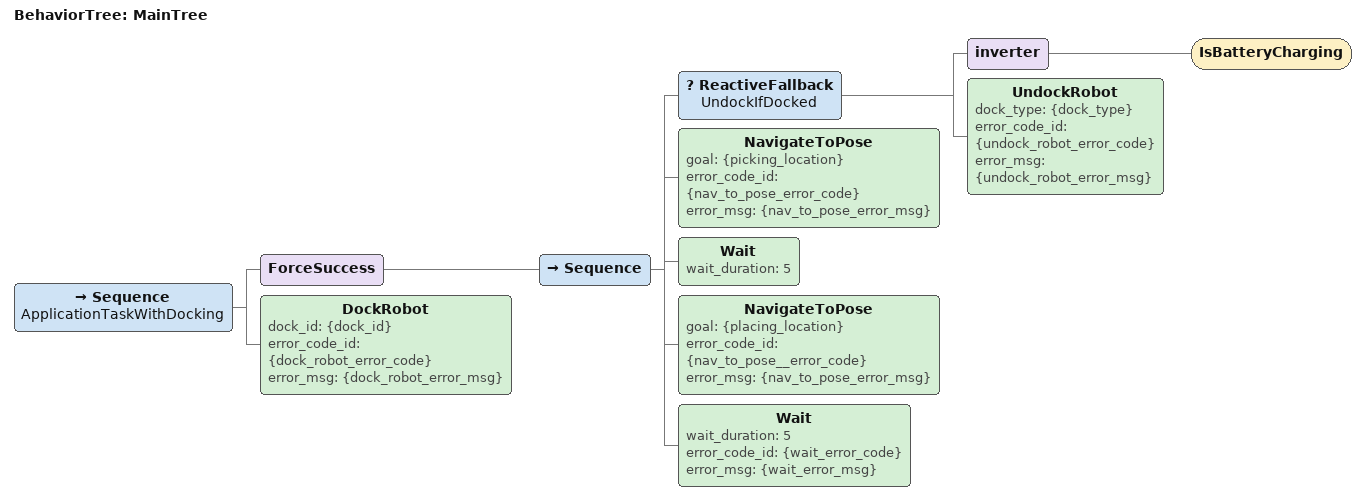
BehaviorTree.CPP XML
<root main_tree_to_execute="MainTree">
  <BehaviorTree ID="MainTree">
    <Sequence name="ApplicationTaskWithDocking">
      <!-- Force application success so we always attempt docking -->
      <ForceSuccess>
        <Sequence>
          <!-- Undock the robot if currently on dock to start -->
          <ReactiveFallback name="UndockIfDocked">
            <inverter>
              <IsBatteryCharging/>
            </inverter>
            <UndockRobot dock_type="{dock_type}" error_code_id="{undock_robot_error_code}" error_msg="{undock_robot_error_msg}" />
          </ReactiveFallback>
          <!-- Token Application -->
          <NavigateToPose goal="{picking_location}" error_code_id="{nav_to_pose_error_code}" error_msg="{nav_to_pose_error_msg}"/>
          <Wait wait_duration="5"/>
          <NavigateToPose goal="{placing_location}" error_code_id="{nav_to_pose__error_code}" error_msg="{nav_to_pose_error_msg}"/>
          <Wait wait_duration="5" error_code_id="{wait_error_code}" error_msg="{wait_error_msg}"/>
        </Sequence>
      </ForceSuccess>
      <!-- Always dock back at charger at end -->
      <DockRobot dock_id="{dock_id}" error_code_id="{dock_robot_error_code}" error_msg="{dock_robot_error_msg}"/>
    </Sequence>
  </BehaviorTree>
</root>
